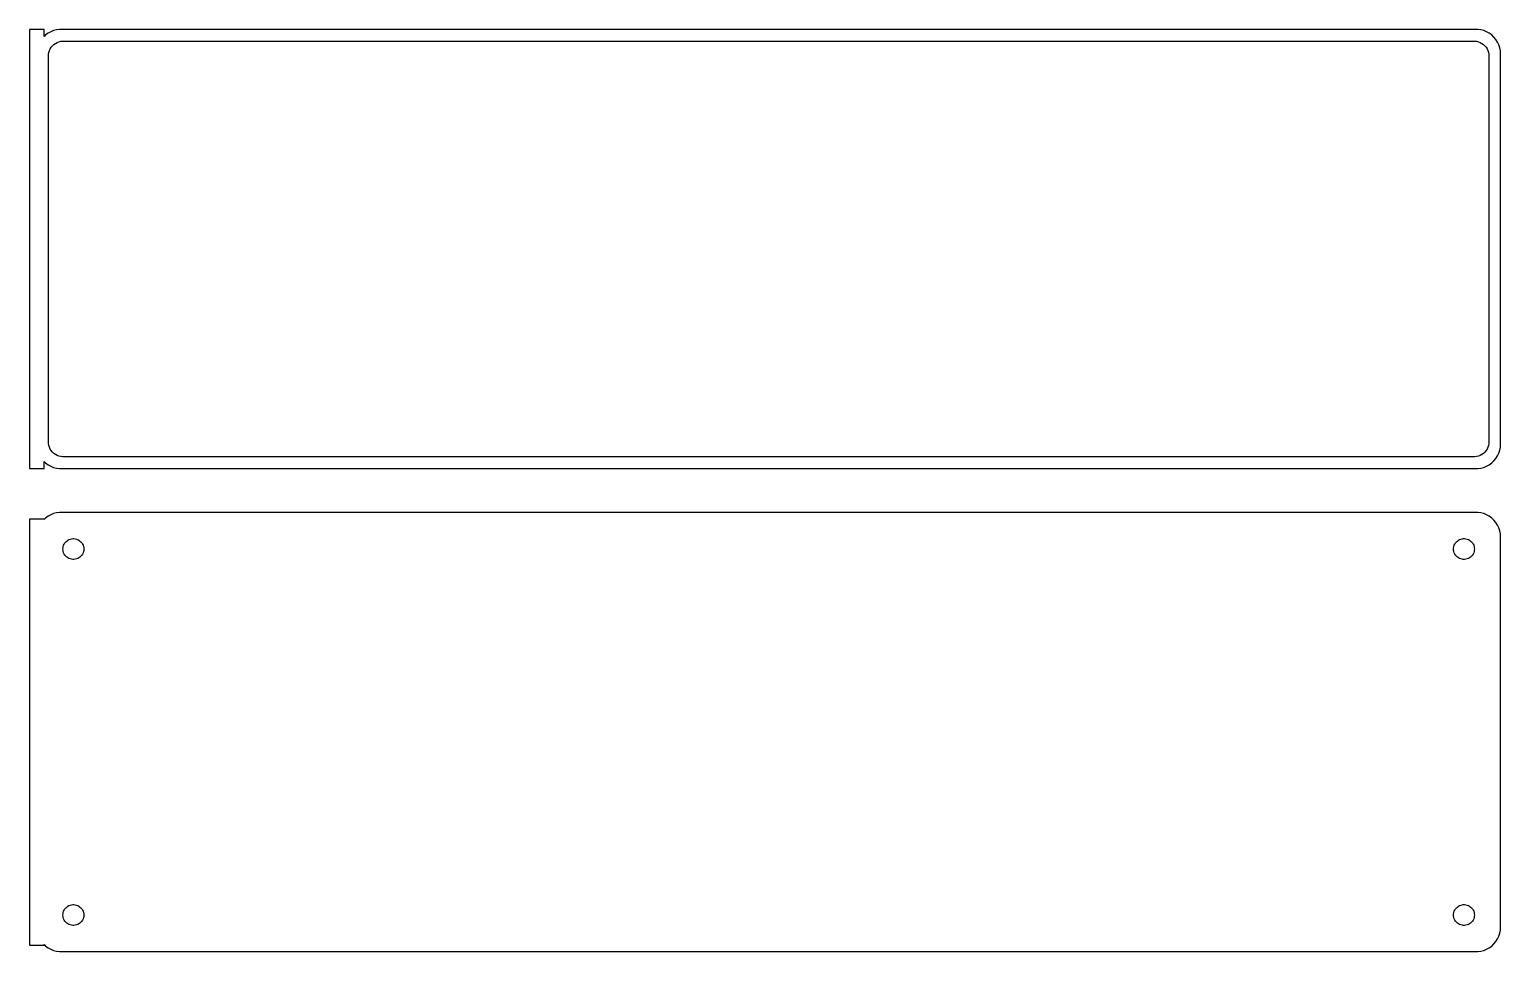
# Model space of a CAD drawing. Header units: metres. Extents: x -152 to 150, y 153 to 342.
import ezdxf

# ---------------------------------------------------------------- set-up
doc = ezdxf.new("R2010")
doc.units = ezdxf.units.M

msp = doc.modelspace()

# ---------------------------------------------------------------- linework, layer by layer
for p, q in [((-148.5, 341.979), (-151.5, 341.979)), ((-151.5, 341.979), (-151.5, 252.021)), ((-148.5, 340.559), (-148.5, 341.979)), ((-148.187, 340.853), (-148.5, 340.559)), ((-147.679, 341.222), (-148.187, 340.853)), ((-147.129, 341.524), (-147.679, 341.222)), ((-146.545, 341.755), (-147.129, 341.524)), ((-145.937, 341.911), (-146.545, 341.755)), ((-145.314, 341.99), (-145.937, 341.911)), ((145.314, 341.99), (-145.314, 341.99)), ((145.937, 341.911), (145.314, 341.99)), ((146.545, 341.755), (145.937, 341.911)), ((147.129, 341.524), (146.545, 341.755)), ((147.679, 341.222), (147.129, 341.524)), ((148.187, 340.853), (147.679, 341.222)), ((148.645, 340.423), (148.187, 340.853)), ((-147.394, 337.646), (-147.228, 338)), ((-147.228, 338), (-147.018, 338.33)), ((-147.018, 338.33), (-146.769, 338.631)), ((-146.769, 338.631), (-146.484, 338.899)), ((-146.484, 338.899), (-146.168, 339.128)), ((-146.168, 339.128), (-145.825, 339.317)), ((-145.825, 339.317), (-145.462, 339.461)), ((-145.462, 339.461), (-145.083, 339.558)), ((-145.083, 339.558), (-144.695, 339.607)), ((-144.695, 339.607), (144.695, 339.607)), ((144.695, 339.607), (145.083, 339.558)), ((145.083, 339.558), (145.462, 339.461)), ((145.462, 339.461), (145.825, 339.317)), ((145.825, 339.317), (146.168, 339.128)), ((146.168, 339.128), (146.484, 338.899)), ((146.484, 338.899), (146.769, 338.631)), ((146.769, 338.631), (147.018, 338.33)), ((147.018, 338.33), (147.228, 338)), ((147.228, 338), (147.394, 337.646)), ((149.045, 339.939), (148.645, 340.423)), ((149.382, 339.409), (149.045, 339.939)), ((149.649, 338.841), (149.382, 339.409)), ((149.843, 338.243), (149.649, 338.841)), ((149.961, 337.627), (149.843, 338.243)), ((-147.613, 336.5), (-147.588, 336.89)), ((-147.613, 257.5), (-147.613, 336.5)), ((-147.588, 336.89), (-147.515, 337.274)), ((-147.515, 337.274), (-147.394, 337.646)), ((147.394, 337.646), (147.515, 337.274)), ((147.515, 337.274), (147.588, 336.89)), ((147.588, 336.89), (147.613, 336.5)), ((147.613, 336.5), (147.613, 257.5)), ((150, 337), (149.961, 337.627)), ((150, 257), (150, 337)), ((-147.588, 257.11), (-147.613, 257.5)), ((-147.515, 256.726), (-147.588, 257.11)), ((-147.394, 256.354), (-147.515, 256.726)), ((-147.228, 256), (-147.394, 256.354)), ((147.394, 256.354), (147.228, 256)), ((147.515, 256.726), (147.394, 256.354)), ((147.588, 257.11), (147.515, 256.726)), ((147.613, 257.5), (147.588, 257.11)), ((149.843, 255.757), (149.961, 256.373)), ((149.961, 256.373), (150, 257)), ((-148.5, 252.021), (-148.5, 253.441)), ((-148.5, 253.441), (-148.187, 253.147)), ((-147.018, 255.67), (-147.228, 256)), ((-146.769, 255.369), (-147.018, 255.67)), ((-146.484, 255.101), (-146.769, 255.369)), ((-146.168, 254.872), (-146.484, 255.101)), ((-145.825, 254.683), (-146.168, 254.872)), ((-145.462, 254.539), (-145.825, 254.683)), ((-145.083, 254.442), (-145.462, 254.539)), ((-144.695, 254.393), (-145.083, 254.442)), ((144.695, 254.393), (-144.695, 254.393)), ((145.083, 254.442), (144.695, 254.393)), ((145.462, 254.539), (145.083, 254.442)), ((145.825, 254.683), (145.462, 254.539)), ((146.168, 254.872), (145.825, 254.683)), ((146.484, 255.101), (146.168, 254.872)), ((146.769, 255.369), (146.484, 255.101)), ((147.018, 255.67), (146.769, 255.369)), ((147.228, 256), (147.018, 255.67)), ((148.187, 253.147), (148.645, 253.577)), ((148.645, 253.577), (149.045, 254.061)), ((149.045, 254.061), (149.382, 254.591)), ((149.382, 254.591), (149.649, 255.159)), ((149.649, 255.159), (149.843, 255.757)), ((-151.5, 252.021), (-148.5, 252.021)), ((-148.187, 253.147), (-147.679, 252.778)), ((-147.679, 252.778), (-147.129, 252.476)), ((-147.129, 252.476), (-146.545, 252.245)), ((-146.545, 252.245), (-145.937, 252.089)), ((-145.937, 252.089), (-145.314, 252.01)), ((-145.314, 252.01), (145.314, 252.01)), ((145.314, 252.01), (145.937, 252.089)), ((145.937, 252.089), (146.545, 252.245)), ((146.545, 252.245), (147.129, 252.476)), ((147.129, 252.476), (147.679, 252.778)), ((147.679, 252.778), (148.187, 253.147)), ((-148.5, 241.653), (-151.5, 241.653)), ((-151.5, 241.653), (-151.5, 154.347)), ((-148.187, 241.853), (-148.5, 241.559)), ((-148.5, 241.559), (-148.5, 241.653)), ((-147.679, 242.222), (-148.187, 241.853)), ((-147.129, 242.524), (-147.679, 242.222)), ((-146.545, 242.755), (-147.129, 242.524)), ((-145.937, 242.911), (-146.545, 242.755)), ((-145.314, 242.99), (-145.937, 242.911)), ((145.314, 242.99), (-145.314, 242.99)), ((145.937, 242.911), (145.314, 242.99)), ((146.545, 242.755), (145.937, 242.911)), ((147.129, 242.524), (146.545, 242.755)), ((147.679, 242.222), (147.129, 242.524)), ((148.187, 241.853), (147.679, 242.222)), ((148.645, 241.423), (148.187, 241.853)), ((149.045, 240.939), (148.645, 241.423)), ((149.382, 240.409), (149.045, 240.939)), ((149.649, 239.841), (149.382, 240.409)), ((149.843, 239.243), (149.649, 239.841)), ((149.961, 238.627), (149.843, 239.243)), ((150, 238), (149.961, 238.627)), ((-144.635, 235.5), (-144.618, 235.768)), ((-144.618, 235.232), (-144.635, 235.5)), ((-144.618, 235.768), (-144.568, 236.031)), ((-144.568, 234.969), (-144.618, 235.232)), ((-144.568, 236.031), (-144.485, 236.286)), ((-144.485, 236.286), (-144.371, 236.529)), ((-144.371, 236.529), (-144.227, 236.755)), ((-144.227, 236.755), (-144.057, 236.962)), ((-144.057, 236.962), (-143.861, 237.145)), ((-143.861, 237.145), (-143.644, 237.303)), ((-143.644, 237.303), (-143.409, 237.432)), ((-143.409, 237.432), (-143.16, 237.531)), ((-143.16, 237.531), (-142.9, 237.597)), ((-142.9, 237.597), (-142.634, 237.631)), ((-142.634, 237.631), (-142.366, 237.631)), ((-142.366, 237.631), (-142.1, 237.597)), ((-142.1, 237.597), (-141.84, 237.531)), ((-141.84, 237.531), (-141.591, 237.432)), ((-141.591, 237.432), (-141.356, 237.303)), ((-141.356, 237.303), (-141.139, 237.145)), ((-141.139, 237.145), (-140.943, 236.962)), ((-140.943, 236.962), (-140.773, 236.755)), ((-140.773, 236.755), (-140.629, 236.529)), ((-140.629, 236.529), (-140.515, 236.286)), ((-140.515, 236.286), (-140.432, 236.031)), ((-140.432, 236.031), (-140.382, 235.768)), ((-140.382, 235.232), (-140.432, 234.969)), ((-140.382, 235.768), (-140.365, 235.5)), ((-140.365, 235.5), (-140.382, 235.232)), ((140.365, 235.5), (140.382, 235.768)), ((140.382, 235.232), (140.365, 235.5)), ((140.382, 235.768), (140.432, 236.031)), ((140.432, 234.969), (140.382, 235.232)), ((140.432, 236.031), (140.515, 236.286)), ((140.515, 236.286), (140.629, 236.529)), ((140.629, 236.529), (140.773, 236.755)), ((140.773, 236.755), (140.943, 236.962)), ((140.943, 236.962), (141.139, 237.145)), ((141.139, 237.145), (141.356, 237.303)), ((141.356, 237.303), (141.591, 237.432)), ((141.591, 237.432), (141.84, 237.531)), ((141.84, 237.531), (142.1, 237.597)), ((142.1, 237.597), (142.366, 237.631)), ((142.366, 237.631), (142.634, 237.631)), ((142.634, 237.631), (142.9, 237.597)), ((142.9, 237.597), (143.16, 237.531)), ((143.16, 237.531), (143.409, 237.432)), ((143.409, 237.432), (143.644, 237.303)), ((143.644, 237.303), (143.861, 237.145)), ((143.861, 237.145), (144.057, 236.962)), ((144.057, 236.962), (144.227, 236.755)), ((144.227, 236.755), (144.371, 236.529)), ((144.371, 236.529), (144.485, 236.286)), ((144.485, 236.286), (144.568, 236.031)), ((144.568, 236.031), (144.618, 235.768)), ((144.618, 235.232), (144.568, 234.969)), ((144.618, 235.768), (144.635, 235.5)), ((144.635, 235.5), (144.618, 235.232)), ((150, 158), (150, 238)), ((-144.485, 234.714), (-144.568, 234.969)), ((-144.371, 234.471), (-144.485, 234.714)), ((-144.227, 234.245), (-144.371, 234.471)), ((-144.057, 234.038), (-144.227, 234.245)), ((-143.861, 233.855), (-144.057, 234.038)), ((-143.644, 233.697), (-143.861, 233.855)), ((-143.409, 233.568), (-143.644, 233.697)), ((-143.16, 233.469), (-143.409, 233.568)), ((-142.9, 233.403), (-143.16, 233.469)), ((-142.634, 233.369), (-142.9, 233.403)), ((-142.366, 233.369), (-142.634, 233.369)), ((-142.1, 233.403), (-142.366, 233.369)), ((-141.84, 233.469), (-142.1, 233.403)), ((-141.591, 233.568), (-141.84, 233.469)), ((-141.356, 233.697), (-141.591, 233.568)), ((-141.139, 233.855), (-141.356, 233.697)), ((-140.943, 234.038), (-141.139, 233.855)), ((-140.773, 234.245), (-140.943, 234.038)), ((-140.629, 234.471), (-140.773, 234.245)), ((-140.515, 234.714), (-140.629, 234.471)), ((-140.432, 234.969), (-140.515, 234.714)), ((140.515, 234.714), (140.432, 234.969)), ((140.629, 234.471), (140.515, 234.714)), ((140.773, 234.245), (140.629, 234.471)), ((140.943, 234.038), (140.773, 234.245)), ((141.139, 233.855), (140.943, 234.038)), ((141.356, 233.697), (141.139, 233.855)), ((141.591, 233.568), (141.356, 233.697)), ((141.84, 233.469), (141.591, 233.568)), ((142.1, 233.403), (141.84, 233.469)), ((142.366, 233.369), (142.1, 233.403)), ((142.634, 233.369), (142.366, 233.369)), ((142.9, 233.403), (142.634, 233.369)), ((143.16, 233.469), (142.9, 233.403)), ((143.409, 233.568), (143.16, 233.469)), ((143.644, 233.697), (143.409, 233.568)), ((143.861, 233.855), (143.644, 233.697)), ((144.057, 234.038), (143.861, 233.855)), ((144.227, 234.245), (144.057, 234.038)), ((144.371, 234.471), (144.227, 234.245)), ((144.485, 234.714), (144.371, 234.471)), ((144.568, 234.969), (144.485, 234.714)), ((-144.635, 160.5), (-144.618, 160.768)), ((-144.618, 160.232), (-144.635, 160.5)), ((-144.618, 160.768), (-144.568, 161.031)), ((-144.568, 159.969), (-144.618, 160.232)), ((-144.568, 161.031), (-144.485, 161.286)), ((-144.485, 159.714), (-144.568, 159.969)), ((-144.485, 161.286), (-144.371, 161.529)), ((-144.371, 161.529), (-144.227, 161.755)), ((-144.227, 161.755), (-144.057, 161.962)), ((-144.057, 161.962), (-143.861, 162.145)), ((-143.861, 162.145), (-143.644, 162.303)), ((-143.644, 162.303), (-143.409, 162.432)), ((-143.409, 162.432), (-143.16, 162.531)), ((-143.16, 162.531), (-142.9, 162.597)), ((-142.9, 162.597), (-142.634, 162.631)), ((-142.634, 162.631), (-142.366, 162.631)), ((-142.366, 162.631), (-142.1, 162.597)), ((-142.1, 162.597), (-141.84, 162.531)), ((-141.84, 162.531), (-141.591, 162.432)), ((-141.591, 162.432), (-141.356, 162.303)), ((-141.356, 162.303), (-141.139, 162.145)), ((-141.139, 162.145), (-140.943, 161.962)), ((-140.943, 161.962), (-140.773, 161.755)), ((-140.773, 161.755), (-140.629, 161.529)), ((-140.629, 161.529), (-140.515, 161.286)), ((-140.515, 161.286), (-140.432, 161.031)), ((-140.432, 159.969), (-140.515, 159.714)), ((-140.432, 161.031), (-140.382, 160.768)), ((-140.382, 160.232), (-140.432, 159.969)), ((-140.382, 160.768), (-140.365, 160.5)), ((-140.365, 160.5), (-140.382, 160.232)), ((140.365, 160.5), (140.382, 160.768)), ((140.382, 160.232), (140.365, 160.5)), ((140.382, 160.768), (140.432, 161.031)), ((140.432, 159.969), (140.382, 160.232)), ((140.432, 161.031), (140.515, 161.286)), ((140.515, 159.714), (140.432, 159.969)), ((140.515, 161.286), (140.629, 161.529)), ((140.629, 161.529), (140.773, 161.755)), ((140.773, 161.755), (140.943, 161.962)), ((140.943, 161.962), (141.139, 162.145)), ((141.139, 162.145), (141.356, 162.303)), ((141.356, 162.303), (141.591, 162.432)), ((141.591, 162.432), (141.84, 162.531)), ((141.84, 162.531), (142.1, 162.597)), ((142.1, 162.597), (142.366, 162.631)), ((142.366, 162.631), (142.634, 162.631)), ((142.634, 162.631), (142.9, 162.597)), ((142.9, 162.597), (143.16, 162.531)), ((143.16, 162.531), (143.409, 162.432)), ((143.409, 162.432), (143.644, 162.303)), ((143.644, 162.303), (143.861, 162.145)), ((143.861, 162.145), (144.057, 161.962)), ((144.057, 161.962), (144.227, 161.755)), ((144.227, 161.755), (144.371, 161.529)), ((144.371, 161.529), (144.485, 161.286)), ((144.485, 161.286), (144.568, 161.031)), ((144.568, 159.969), (144.485, 159.714)), ((144.568, 161.031), (144.618, 160.768)), ((144.618, 160.232), (144.568, 159.969)), ((144.618, 160.768), (144.635, 160.5)), ((144.635, 160.5), (144.618, 160.232)), ((-144.371, 159.471), (-144.485, 159.714)), ((-144.227, 159.245), (-144.371, 159.471)), ((-144.057, 159.038), (-144.227, 159.245)), ((-143.861, 158.855), (-144.057, 159.038)), ((-143.644, 158.697), (-143.861, 158.855)), ((-143.409, 158.568), (-143.644, 158.697)), ((-143.16, 158.469), (-143.409, 158.568)), ((-142.9, 158.403), (-143.16, 158.469)), ((-142.634, 158.369), (-142.9, 158.403)), ((-142.366, 158.369), (-142.634, 158.369)), ((-142.1, 158.403), (-142.366, 158.369)), ((-141.84, 158.469), (-142.1, 158.403)), ((-141.591, 158.568), (-141.84, 158.469)), ((-141.356, 158.697), (-141.591, 158.568)), ((-141.139, 158.855), (-141.356, 158.697)), ((-140.943, 159.038), (-141.139, 158.855)), ((-140.773, 159.245), (-140.943, 159.038)), ((-140.629, 159.471), (-140.773, 159.245)), ((-140.515, 159.714), (-140.629, 159.471)), ((140.629, 159.471), (140.515, 159.714)), ((140.773, 159.245), (140.629, 159.471)), ((140.943, 159.038), (140.773, 159.245)), ((141.139, 158.855), (140.943, 159.038)), ((141.356, 158.697), (141.139, 158.855)), ((141.591, 158.568), (141.356, 158.697)), ((141.84, 158.469), (141.591, 158.568)), ((142.1, 158.403), (141.84, 158.469)), ((142.366, 158.369), (142.1, 158.403)), ((142.634, 158.369), (142.366, 158.369)), ((142.9, 158.403), (142.634, 158.369)), ((143.16, 158.469), (142.9, 158.403)), ((143.409, 158.568), (143.16, 158.469)), ((143.644, 158.697), (143.409, 158.568)), ((143.861, 158.855), (143.644, 158.697)), ((144.057, 159.038), (143.861, 158.855)), ((144.227, 159.245), (144.057, 159.038)), ((144.371, 159.471), (144.227, 159.245)), ((144.485, 159.714), (144.371, 159.471)), ((149.843, 156.757), (149.961, 157.373)), ((149.961, 157.373), (150, 158)), ((-151.5, 154.347), (-148.5, 154.347)), ((-148.5, 154.347), (-148.5, 154.441)), ((-148.5, 154.441), (-148.187, 154.147)), ((-148.187, 154.147), (-147.679, 153.778)), ((-147.679, 153.778), (-147.129, 153.476)), ((147.129, 153.476), (147.679, 153.778)), ((147.679, 153.778), (148.187, 154.147)), ((148.187, 154.147), (148.645, 154.577)), ((148.645, 154.577), (149.045, 155.061)), ((149.045, 155.061), (149.382, 155.591)), ((149.382, 155.591), (149.649, 156.159)), ((149.649, 156.159), (149.843, 156.757)), ((-147.129, 153.476), (-146.545, 153.245)), ((-146.545, 153.245), (-145.937, 153.089)), ((-145.937, 153.089), (-145.314, 153.01)), ((-145.314, 153.01), (145.314, 153.01)), ((145.314, 153.01), (145.937, 153.089)), ((145.937, 153.089), (146.545, 153.245)), ((146.545, 153.245), (147.129, 153.476))]:
    msp.add_line(p, q)

doc.saveas('drawing.dxf')
